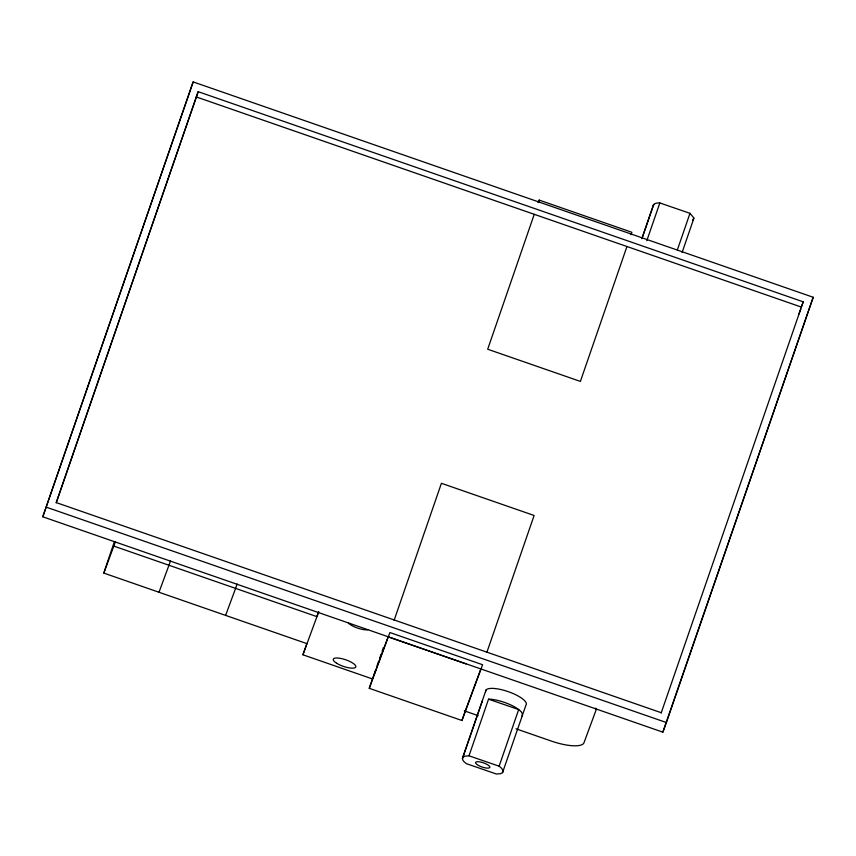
<?xml version="1.0" encoding="UTF-8"?>
<svg xmlns="http://www.w3.org/2000/svg" width="856" height="856" viewBox="0 0 856 856"><rect width="100%" height="100%" fill="white"/><g stroke="black" fill="none" stroke-linecap="round" stroke-linejoin="round"><path stroke-width="1.28" d="M486.005 690.054L462.743 757.432C461.587 760.032 464.487 762.215 466.338 763.648L496.469 774.038L500.664 773.653L502.547 772.615L525.98 705.034A21.421 6.292 19 0 0 507.18 691.295A21.421 6.292 19 0 0 485.694 691.691M653.278 206.2C653.203 203.022 657.44 202.861 659.848 202.947L689.979 213.326L693.874 217.916L692.6 220.195M481.939 702.155L482.163 701.492M482.42 700.722L462.39 758.78M502.547 772.615C504.088 770.068 501.006 767.597 499.134 766.184L469.002 755.805L464.797 756.19L462.743 757.432M522.096 715.99C523.904 712.053 518.073 709.378 515.59 707.441A21.421 6.292 19 0 0 490.852 699.245L488.541 699.181L469.002 755.805M372.264 678.872L302.917 654.787L318.753 611.708M42.8 516.799L193.156 81.909L813.2 297.267L666.396 722.539L662.844 732.148L42.8 516.799L193.156 81.909M56.132 502.814L198.175 91.678L803.228 301.826L661.185 712.952M198.175 91.678L56.325 502.622L661.378 712.77M369.257 688.32L389.897 632.541L482.591 664.727L461.951 720.517L369.257 688.32L373.184 676.957M373.847 675.191L375.581 670.152M377.111 665.583L378.63 661.335M379.497 658.82L381.038 654.209M382.108 651.266L383.413 647.489M394.124 620.279L441.418 483.287L534.112 515.483L486.818 652.475M534.251 214.342L487.695 349.227L580.389 381.412L626.945 246.539M538.349 202.476L539.173 200.09L631.867 232.286L631.043 234.672M461.951 720.517L465.439 710.416M641.861 238.546L653.588 204.573M641.947 238.631L653.77 204.359M646.815 240.686L659.848 202.947M499.134 766.184L518.683 709.56L488.541 699.181M677.385 249.824L689.979 213.326M682.104 252.477L693.916 218.205M662.844 732.148L813.2 297.267M302.917 654.787L306.876 643.626L103.822 573.092L113.805 546.096A89.142 0.546 -70.8 0 0 115.357 541.709M158.981 592.256L168.964 565.26A89.142 0.546 -70.8 0 0 170.515 560.873M225.599 615.389L235.593 588.393A89.142 0.546 -70.8 0 0 237.133 584.006M538.253 202.572L539.173 200.09M372.542 678.968L388.014 637.132M465.236 711.165L480.73 669.274M803.228 301.826L801.291 307.058L196.238 96.921M798.819 314.227L800.756 308.995M46.352 507.191L666.396 722.539M388.271 636.907L465.985 663.903M113.805 546.096L316.87 616.62A89.142 0.546 -70.8 0 0 318.411 612.243M464.316 710.844L478.183 715.659M516.008 728.798L551.317 741.061A31.233 9.181 19 0 0 584.006 742.698L595.84 710.694A31.233 9.181 19 0 0 595.658 708.115M103.844 573.038A89.142 0.546 -70.8 0 1 114.458 541.57M367.78 629.813A11.898 3.499 19 0 1 348.328 623.008M336.665 663.261A11.898 3.499 19 0 0 355.497 667.391A11.898 3.499 19 0 0 341.437 658.564A11.898 3.499 19 0 0 336.665 663.261M478.504 765.489A7.533 2.215 19 0 0 489.857 767.393A7.533 2.215 19 0 0 479.841 761.883A7.533 2.215 19 0 0 478.504 765.489"/></g></svg>
